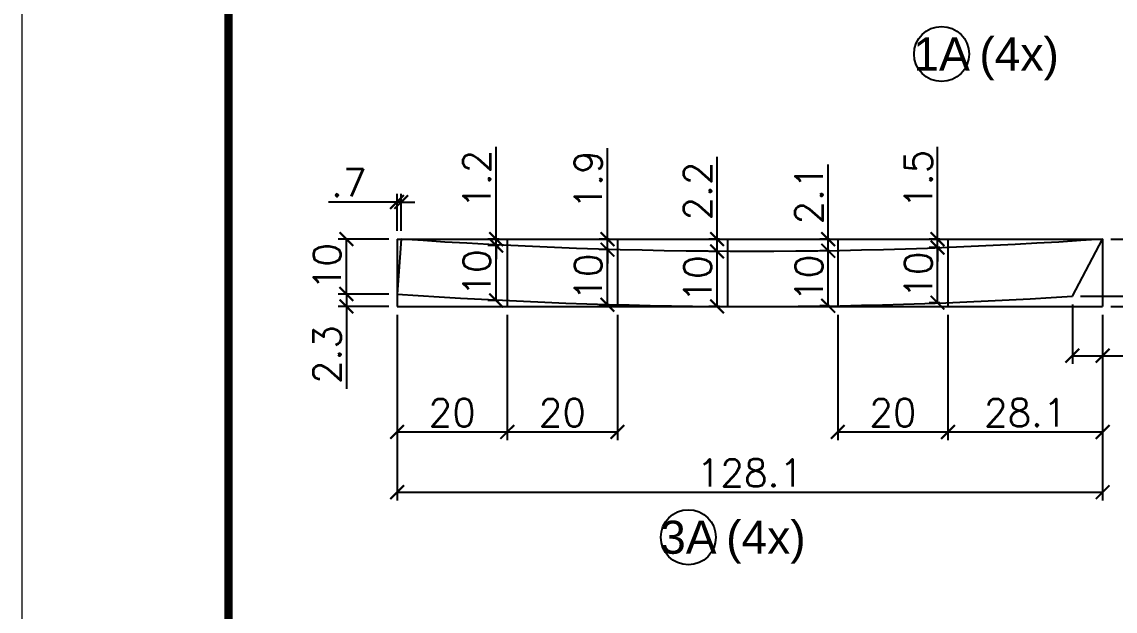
# Model space of a CAD drawing. Extents: x 3309 to 9563, y -2522 to 14608.
# Drawn here: x 3309.4 to 3706.3, y 6084.5 to 6298.6 of the extents above; entities that cross this region are included whole.
import ezdxf
from ezdxf.enums import TextEntityAlignment as Align

# ---------------------------------------------------------------- set-up
doc = ezdxf.new("R2010")
doc.units = 0
doc.header["$PDMODE"] = 35
doc.header["$PDSIZE"] = -10
doc.linetypes.add('DASHED', pattern=[0.75, 0.5, -0.25])
doc.layers.add('COTA', color=241, linetype='Continuous')
doc.layers.add('Romaneio', color=10, linetype='Continuous')
doc.layers.add('Folhas', color=255, linetype='Continuous', lineweight=9)
doc.layers.add('SARRAFO DE PRESSAO', color=251, linetype='DASHED', lineweight=9)
doc.styles.add('ARIAL', font='arial.ttf')
doc.styles.add('Romans', font='romans.shx')
doc.dimstyles.new('Cota Seção (2x)', dxfattribs={"dimtxt": 10, "dimasz": 5, "dimexe": 3, "dimexo": 3, "dimgap": 2, "dimtad": 3, "dimdec": 1, "dimlfac": 0.5, "dimzin": 12, "dimdsep": 46, "dimtxsty": 'Romans', "dimblk": 'ARCHTICK', "dimcen": 0, "dimclrd": 4, "dimclre": 4, "dimclrt": 1, "dimadec": 1, "dimazin": 3, "dimtfac": 1, "dimtdec": 1, "dimtmove": 0, "dimatfit": 3, "dimldrblk": 'OBLIQUE', "dimfxl": 1, "dimtolj": 1, "dimtzin": 12, "dimarcsym": 0})

# ---------------------------------------------------------------- blocks, each defined once
blk = doc.blocks.new('9999999999')
at = {"layer": 'Folhas'}
blk.add_lwpolyline([(98138.98, 34190.21), (99623.98, 34190.21), (99623.98, 35240.21), (98138.98, 35240.21)], close=True, dxfattribs=at)
at = {"layer": 'Folhas', "color": 30, "const_width": 3}
blk.add_lwpolyline([(98213.98, 34230.21), (99583.98, 34230.21), (99583.98, 35200.21), (98213.98, 35200.21)], close=True, dxfattribs=at)
blk = doc.blocks.new('_ArchTick')
at = {"color": 0, "linetype": 'ByBlock', "const_width": 0.15}
blk.add_lwpolyline([(-0.5, -0.5), (0.5, 0.5)], dxfattribs=at)
blk = doc.blocks.new('*D3220')
at = {"layer": 'COTA', "color": 4, "lineweight": -2, "transparency": 16777216}
for p, q in [((3445.6, 6192.17), (3445.6, 6124.69)), ((3701.75, 6192.17), (3701.75, 6124.69)), ((3445.6, 6127.69), (3701.75, 6127.69))]:
    blk.add_line(p, q, dxfattribs=at)
at = {"layer": 'Defpoints', "color": 0, "transparency": 16777216}
for p in [(3445.6, 6195.17), (3701.75, 6195.17), (3701.75, 6127.69)]:
    blk.add_point(p, dxfattribs=at)
at = {"layer": 'COTA', "color": 4, "lineweight": -2, "transparency": 16777216, "xscale": 5, "yscale": 5, "zscale": 5, "rotation": 180}
blk.add_blockref('_ArchTick', (3445.6, 6127.69), dxfattribs=at)
at = {"layer": 'COTA', "color": 4, "lineweight": -2, "transparency": 16777216, "xscale": 5, "yscale": 5, "zscale": 5}
blk.add_blockref('_ArchTick', (3701.75, 6127.69), dxfattribs=at)
at = {"layer": 'COTA', "color": 1, "transparency": 16777216, "insert": (3573.68, 6134.69), "char_height": 10, "attachment_point": 5, "style": 'Romans'}
blk.add_mtext('\\A1;128.1', dxfattribs=at)
blk = doc.blocks.new('_Oblique')
at = {"color": 0, "linetype": 'ByBlock', "lineweight": -2}
blk.add_line((-0.5, -0.5), (0.5, 0.5), dxfattribs=at)
blk = doc.blocks.new('*D3221')
at = {"layer": 'COTA', "color": 4, "lineweight": -2, "transparency": 16777216}
for p, q in [((3445.6, 6192.17), (3445.6, 6146.58)), ((3485.6, 6192.17), (3485.6, 6146.58)), ((3445.6, 6149.58), (3485.6, 6149.58))]:
    blk.add_line(p, q, dxfattribs=at)
at = {"layer": 'Defpoints', "color": 0, "transparency": 16777216}
for p in [(3445.6, 6195.17), (3485.6, 6195.17), (3485.6, 6149.58)]:
    blk.add_point(p, dxfattribs=at)
at = {"layer": 'COTA', "color": 4, "lineweight": -2, "transparency": 16777216, "xscale": 5, "yscale": 5, "zscale": 5, "rotation": 180}
blk.add_blockref('_ArchTick', (3445.6, 6149.58), dxfattribs=at)
at = {"layer": 'COTA', "color": 4, "lineweight": -2, "transparency": 16777216, "xscale": 5, "yscale": 5, "zscale": 5}
blk.add_blockref('_ArchTick', (3485.6, 6149.58), dxfattribs=at)
at = {"layer": 'COTA', "color": 1, "transparency": 16777216, "insert": (3465.6, 6156.58), "char_height": 10, "attachment_point": 5, "style": 'Romans'}
blk.add_mtext('\\A1;20', dxfattribs=at)
blk = doc.blocks.new('*D3222')
at = {"layer": 'COTA', "color": 4, "lineweight": -2, "transparency": 16777216}
for p, q in [((3485.6, 6192.17), (3485.6, 6146.58)), ((3525.6, 6192.17), (3525.6, 6146.58)), ((3485.6, 6149.58), (3525.6, 6149.58))]:
    blk.add_line(p, q, dxfattribs=at)
at = {"layer": 'Defpoints', "color": 0, "transparency": 16777216}
for p in [(3485.6, 6195.17), (3525.6, 6195.17), (3525.6, 6149.58)]:
    blk.add_point(p, dxfattribs=at)
at = {"layer": 'COTA', "color": 4, "lineweight": -2, "transparency": 16777216, "xscale": 5, "yscale": 5, "zscale": 5, "rotation": 180}
blk.add_blockref('_ArchTick', (3485.6, 6149.58), dxfattribs=at)
at = {"layer": 'COTA', "color": 4, "lineweight": -2, "transparency": 16777216, "xscale": 5, "yscale": 5, "zscale": 5}
blk.add_blockref('_ArchTick', (3525.6, 6149.58), dxfattribs=at)
at = {"layer": 'COTA', "color": 1, "transparency": 16777216, "insert": (3505.6, 6156.58), "char_height": 10, "attachment_point": 5, "style": 'Romans'}
blk.add_mtext('\\A1;20', dxfattribs=at)
blk = doc.blocks.new('*D3223')
at = {"layer": 'COTA', "color": 4, "lineweight": -2, "transparency": 16777216}
for p, q in [((3605.6, 6192.17), (3605.6, 6146.58)), ((3645.6, 6192.17), (3645.6, 6146.58)), ((3605.6, 6149.58), (3645.6, 6149.58))]:
    blk.add_line(p, q, dxfattribs=at)
at = {"layer": 'Defpoints', "color": 0, "transparency": 16777216}
for p in [(3605.6, 6195.17), (3645.6, 6195.17), (3645.6, 6149.58)]:
    blk.add_point(p, dxfattribs=at)
at = {"layer": 'COTA', "color": 4, "lineweight": -2, "transparency": 16777216, "xscale": 5, "yscale": 5, "zscale": 5, "rotation": 180}
blk.add_blockref('_ArchTick', (3605.6, 6149.58), dxfattribs=at)
at = {"layer": 'COTA', "color": 4, "lineweight": -2, "transparency": 16777216, "xscale": 5, "yscale": 5, "zscale": 5}
blk.add_blockref('_ArchTick', (3645.6, 6149.58), dxfattribs=at)
at = {"layer": 'COTA', "color": 1, "transparency": 16777216, "insert": (3625.6, 6156.58), "char_height": 10, "attachment_point": 5, "style": 'Romans'}
blk.add_mtext('\\A1;20', dxfattribs=at)
blk = doc.blocks.new('*D3224')
at = {"layer": 'COTA', "color": 4, "lineweight": -2, "transparency": 16777216}
for p, q in [((3645.6, 6192.17), (3645.6, 6146.58)), ((3701.75, 6192.17), (3701.75, 6146.58)), ((3645.6, 6149.58), (3701.75, 6149.58))]:
    blk.add_line(p, q, dxfattribs=at)
at = {"layer": 'Defpoints', "color": 0, "transparency": 16777216}
for p in [(3645.6, 6195.17), (3701.75, 6195.17), (3701.75, 6149.58)]:
    blk.add_point(p, dxfattribs=at)
at = {"layer": 'COTA', "color": 4, "lineweight": -2, "transparency": 16777216, "xscale": 5, "yscale": 5, "zscale": 5, "rotation": 180}
blk.add_blockref('_ArchTick', (3645.6, 6149.58), dxfattribs=at)
at = {"layer": 'COTA', "color": 4, "lineweight": -2, "transparency": 16777216, "xscale": 5, "yscale": 5, "zscale": 5}
blk.add_blockref('_ArchTick', (3701.75, 6149.58), dxfattribs=at)
at = {"layer": 'COTA', "color": 1, "transparency": 16777216, "insert": (3673.68, 6156.58), "char_height": 10, "attachment_point": 5, "style": 'Romans'}
blk.add_mtext('\\A1;28.1', dxfattribs=at)
blk = doc.blocks.new('*D3225')
at = {"layer": 'COTA', "color": 4, "lineweight": -2, "transparency": 16777216}
for p, q in [((3690.77, 6195.86), (3690.77, 6174.29)), ((3701.75, 6192.17), (3701.75, 6174.29)), ((3690.77, 6177.29), (3701.75, 6177.29)), ((3701.75, 6177.29), (3731.71, 6177.29))]:
    blk.add_line(p, q, dxfattribs=at)
at = {"layer": 'Defpoints', "color": 0, "transparency": 16777216}
for p in [(3690.77, 6198.86), (3701.75, 6195.17), (3701.75, 6177.29)]:
    blk.add_point(p, dxfattribs=at)
at = {"layer": 'COTA', "color": 4, "lineweight": -2, "transparency": 16777216, "xscale": 5, "yscale": 5, "zscale": 5, "rotation": 180}
blk.add_blockref('_ArchTick', (3690.77, 6177.29), dxfattribs=at)
at = {"layer": 'COTA', "color": 4, "lineweight": -2, "transparency": 16777216, "xscale": 5, "yscale": 5, "zscale": 5}
blk.add_blockref('_ArchTick', (3701.75, 6177.29), dxfattribs=at)
at = {"layer": 'COTA', "color": 1, "transparency": 16777216, "insert": (3719.23, 6184.29), "char_height": 10, "attachment_point": 5, "style": 'Romans'}
blk.add_mtext('\\A1;5.5', dxfattribs=at)
blk = doc.blocks.new('*D3226')
at = {"layer": 'COTA', "color": 4, "lineweight": -2, "transparency": 16777216}
for p, q in [((3442.6, 6199.7), (3424.19, 6199.7)), ((3427.19, 6199.7), (3427.19, 6195.17)), ((3442.6, 6195.17), (3424.19, 6195.17)), ((3427.19, 6195.17), (3427.19, 6165.22))]:
    blk.add_line(p, q, dxfattribs=at)
at = {"layer": 'Defpoints', "color": 0, "transparency": 16777216}
for p in [(3445.6, 6199.7), (3427.19, 6195.17), (3445.6, 6195.17)]:
    blk.add_point(p, dxfattribs=at)
at = {"layer": 'COTA', "color": 4, "lineweight": -2, "transparency": 16777216, "xscale": 5, "yscale": 5, "zscale": 5}
for p, rotation in [((3427.19, 6199.7), 90), ((3427.19, 6195.17), 270)]:
    blk.add_blockref('_ArchTick', p, dxfattribs=dict(at, rotation=rotation))
at = {"layer": 'COTA', "color": 1, "transparency": 16777216, "insert": (3420.19, 6177.7), "char_height": 10, "attachment_point": 5, "rotation": 90, "style": 'Romans'}
blk.add_mtext('\\A1;2.3', dxfattribs=at)
blk = doc.blocks.new('*D3227')
at = {"layer": 'COTA', "color": 4, "lineweight": -2, "transparency": 16777216}
for p, q in [((3442.6, 6219.64), (3424.19, 6219.64)), ((3427.19, 6199.7), (3427.19, 6219.64)), ((3442.6, 6199.7), (3424.19, 6199.7))]:
    blk.add_line(p, q, dxfattribs=at)
at = {"layer": 'Defpoints', "color": 0, "transparency": 16777216}
for p in [(3427.19, 6219.64), (3445.6, 6219.64), (3445.6, 6199.7)]:
    blk.add_point(p, dxfattribs=at)
at = {"layer": 'COTA', "color": 4, "lineweight": -2, "transparency": 16777216, "xscale": 5, "yscale": 5, "zscale": 5}
for p, rotation in [((3427.19, 6219.64), 90), ((3427.19, 6199.7), 270)]:
    blk.add_blockref('_ArchTick', p, dxfattribs=dict(at, rotation=rotation))
at = {"layer": 'COTA', "color": 1, "transparency": 16777216, "insert": (3420.19, 6209.67), "char_height": 10, "attachment_point": 5, "rotation": 90, "style": 'Romans'}
blk.add_mtext('\\A1;10', dxfattribs=at)
blk = doc.blocks.new('*D3228')
at = {"layer": 'COTA', "color": 4, "lineweight": -2, "transparency": 16777216}
for p, q in [((3445.6, 6222.64), (3445.6, 6236.13)), ((3447.09, 6222.64), (3447.09, 6236.13)), ((3445.6, 6233.13), (3420.65, 6233.13)), ((3447.09, 6233.13), (3445.6, 6233.13)), ((3447.09, 6233.13), (3452.09, 6233.13))]:
    blk.add_line(p, q, dxfattribs=at)
at = {"layer": 'Defpoints', "color": 0, "transparency": 16777216}
for p in [(3445.6, 6233.13), (3445.6, 6219.64), (3447.09, 6219.64)]:
    blk.add_point(p, dxfattribs=at)
at = {"layer": 'COTA', "color": 4, "lineweight": -2, "transparency": 16777216, "xscale": 5, "yscale": 5, "zscale": 5}
blk.add_blockref('_ArchTick', (3445.6, 6233.13), dxfattribs=at)
at = {"layer": 'COTA', "color": 4, "lineweight": -2, "transparency": 16777216, "xscale": 5, "yscale": 5, "zscale": 5, "rotation": 180}
blk.add_blockref('_ArchTick', (3447.09, 6233.13), dxfattribs=at)
at = {"layer": 'COTA', "color": 1, "transparency": 16777216, "insert": (3428.12, 6240.13), "char_height": 10, "attachment_point": 5, "style": 'Romans'}
blk.add_mtext('\\A1;.7', dxfattribs=at)
blk = doc.blocks.new('*D3229')
at = {"layer": 'COTA', "color": 4, "lineweight": -2, "transparency": 16777216}
for p, q in [((3750.02, 6198.86), (3750.02, 6203.86)), ((3693.77, 6198.86), (3753.02, 6198.86)), ((3750.02, 6198.86), (3750.02, 6195.17)), ((3704.75, 6195.17), (3753.02, 6195.17)), ((3750.02, 6195.17), (3750.02, 6161.65))]:
    blk.add_line(p, q, dxfattribs=at)
at = {"layer": 'Defpoints', "color": 0, "transparency": 16777216}
for p in [(3690.77, 6198.86), (3701.75, 6195.17), (3750.02, 6195.17)]:
    blk.add_point(p, dxfattribs=at)
at = {"layer": 'COTA', "color": 4, "lineweight": -2, "transparency": 16777216, "xscale": 5, "yscale": 5, "zscale": 5}
for p, rotation in [((3750.02, 6198.86), 270), ((3750.02, 6195.17), 90)]:
    blk.add_blockref('_ArchTick', p, dxfattribs=dict(at, rotation=rotation))
at = {"layer": 'COTA', "color": 1, "transparency": 16777216, "insert": (3743.02, 6173.41), "char_height": 10, "attachment_point": 5, "rotation": 90, "style": 'Romans'}
blk.add_mtext('\\A1;1.8', dxfattribs=at)
blk = doc.blocks.new('*D3230')
at = {"layer": 'COTA', "color": 4, "lineweight": -2, "transparency": 16777216}
for p, q in [((3750.02, 6219.64), (3750.02, 6258.17)), ((3704.75, 6219.64), (3753.02, 6219.64)), ((3750.02, 6198.86), (3750.02, 6219.64)), ((3693.77, 6198.86), (3753.02, 6198.86))]:
    blk.add_line(p, q, dxfattribs=at)
at = {"layer": 'Defpoints', "color": 0, "transparency": 16777216}
for p in [(3701.75, 6219.64), (3750.02, 6219.64), (3690.77, 6198.86)]:
    blk.add_point(p, dxfattribs=at)
at = {"layer": 'COTA', "color": 4, "lineweight": -2, "transparency": 16777216, "xscale": 5, "yscale": 5, "zscale": 5}
for p, rotation in [((3750.02, 6219.64), 90), ((3750.02, 6198.86), 270)]:
    blk.add_blockref('_ArchTick', p, dxfattribs=dict(at, rotation=rotation))
at = {"layer": 'COTA', "color": 1, "transparency": 16777216, "insert": (3743.02, 6241.4), "char_height": 10, "attachment_point": 5, "rotation": 90, "style": 'Romans'}
blk.add_mtext('\\A1;10.4', dxfattribs=at)
blk = doc.blocks.new('*D3231')
at = {"layer": 'COTA', "color": 4, "lineweight": -2, "transparency": 16777216}
for p, q in [((3786.53, 6219.64), (3786.53, 6257.69)), ((3704.75, 6219.64), (3789.53, 6219.64)), ((3786.53, 6195.17), (3786.53, 6219.64)), ((3704.75, 6195.17), (3789.53, 6195.17))]:
    blk.add_line(p, q, dxfattribs=at)
at = {"layer": 'Defpoints', "color": 0, "transparency": 16777216}
for p in [(3701.75, 6219.64), (3786.53, 6219.64), (3701.75, 6195.17)]:
    blk.add_point(p, dxfattribs=at)
at = {"layer": 'COTA', "color": 4, "lineweight": -2, "transparency": 16777216, "xscale": 5, "yscale": 5, "zscale": 5}
for p, rotation in [((3786.53, 6219.64), 90), ((3786.53, 6195.17), 270)]:
    blk.add_blockref('_ArchTick', p, dxfattribs=dict(at, rotation=rotation))
at = {"layer": 'COTA', "color": 1, "transparency": 16777216, "insert": (3779.53, 6241.17), "char_height": 10, "attachment_point": 5, "rotation": 90, "style": 'Romans'}
blk.add_mtext('\\A1;12.2', dxfattribs=at)
blk = doc.blocks.new('*D3232')
at = {"layer": 'COTA', "color": 4, "lineweight": -2, "transparency": 16777216}
for p, q in [((3482.6, 6217.34), (3478.56, 6217.34)), ((3481.56, 6197.32), (3481.56, 6217.34)), ((3482.6, 6197.32), (3478.56, 6197.32))]:
    blk.add_line(p, q, dxfattribs=at)
at = {"layer": 'Defpoints', "color": 0, "transparency": 16777216}
for p in [(3481.56, 6217.34), (3485.6, 6217.34), (3485.6, 6197.32)]:
    blk.add_point(p, dxfattribs=at)
at = {"layer": 'COTA', "color": 4, "lineweight": -2, "transparency": 16777216, "xscale": 5, "yscale": 5, "zscale": 5}
for p, rotation in [((3481.56, 6217.34), 90), ((3481.56, 6197.32), 270)]:
    blk.add_blockref('_ArchTick', p, dxfattribs=dict(at, rotation=rotation))
at = {"layer": 'COTA', "color": 1, "transparency": 16777216, "insert": (3474.56, 6207.33), "char_height": 10, "attachment_point": 5, "rotation": 90, "style": 'Romans'}
blk.add_mtext('\\A1;10', dxfattribs=at)
blk = doc.blocks.new('*D3233')
at = {"layer": 'COTA', "color": 4, "lineweight": -2, "transparency": 16777216}
for p, q in [((3481.56, 6219.64), (3481.56, 6253.17)), ((3482.6, 6219.64), (3478.56, 6219.64)), ((3482.6, 6217.34), (3478.56, 6217.34)), ((3481.56, 6217.34), (3481.56, 6219.64)), ((3481.56, 6217.34), (3481.56, 6212.34))]:
    blk.add_line(p, q, dxfattribs=at)
at = {"layer": 'Defpoints', "color": 0, "transparency": 16777216}
for p in [(3481.56, 6219.64), (3485.6, 6219.64), (3485.6, 6217.34)]:
    blk.add_point(p, dxfattribs=at)
at = {"layer": 'COTA', "color": 4, "lineweight": -2, "transparency": 16777216, "xscale": 5, "yscale": 5, "zscale": 5}
for p, rotation in [((3481.56, 6219.64), 270), ((3481.56, 6217.34), 90)]:
    blk.add_blockref('_ArchTick', p, dxfattribs=dict(at, rotation=rotation))
at = {"layer": 'COTA', "color": 1, "transparency": 16777216, "insert": (3474.56, 6241.4), "char_height": 10, "attachment_point": 5, "rotation": 90, "style": 'Romans'}
blk.add_mtext('\\A1;1.2', dxfattribs=at)
blk = doc.blocks.new('*D3234')
at = {"layer": 'COTA', "color": 4, "lineweight": -2, "transparency": 16777216}
for p, q in [((3522.6, 6215.82), (3518.98, 6215.82)), ((3521.98, 6195.81), (3521.98, 6215.82)), ((3522.6, 6195.81), (3518.98, 6195.81))]:
    blk.add_line(p, q, dxfattribs=at)
at = {"layer": 'Defpoints', "color": 0, "transparency": 16777216}
for p in [(3521.98, 6215.82), (3525.6, 6215.82), (3525.6, 6195.81)]:
    blk.add_point(p, dxfattribs=at)
at = {"layer": 'COTA', "color": 4, "lineweight": -2, "transparency": 16777216, "xscale": 5, "yscale": 5, "zscale": 5}
for p, rotation in [((3521.98, 6215.82), 90), ((3521.98, 6195.81), 270)]:
    blk.add_blockref('_ArchTick', p, dxfattribs=dict(at, rotation=rotation))
at = {"layer": 'COTA', "color": 1, "transparency": 16777216, "insert": (3514.98, 6205.82), "char_height": 10, "attachment_point": 5, "rotation": 90, "style": 'Romans'}
blk.add_mtext('\\A1;10', dxfattribs=at)
blk = doc.blocks.new('*D3235')
at = {"layer": 'COTA', "color": 4, "lineweight": -2, "transparency": 16777216}
for p, q in [((3521.98, 6219.64), (3521.98, 6252.69)), ((3522.6, 6219.64), (3518.98, 6219.64)), ((3522.6, 6215.82), (3518.98, 6215.82)), ((3521.98, 6215.82), (3521.98, 6219.64)), ((3521.98, 6215.82), (3521.98, 6210.82))]:
    blk.add_line(p, q, dxfattribs=at)
at = {"layer": 'Defpoints', "color": 0, "transparency": 16777216}
for p in [(3521.98, 6219.64), (3525.6, 6219.64), (3525.6, 6215.82)]:
    blk.add_point(p, dxfattribs=at)
at = {"layer": 'COTA', "color": 4, "lineweight": -2, "transparency": 16777216, "xscale": 5, "yscale": 5, "zscale": 5}
for p, rotation in [((3521.98, 6219.64), 270), ((3521.98, 6215.82), 90)]:
    blk.add_blockref('_ArchTick', p, dxfattribs=dict(at, rotation=rotation))
at = {"layer": 'COTA', "color": 1, "transparency": 16777216, "insert": (3514.98, 6241.17), "char_height": 10, "attachment_point": 5, "rotation": 90, "style": 'Romans'}
blk.add_mtext('\\A1;1.9', dxfattribs=at)
blk = doc.blocks.new('*D3236')
at = {"layer": 'COTA', "color": 4, "lineweight": -2, "transparency": 16777216}
for p, q in [((3562.6, 6215.18), (3558.76, 6215.18)), ((3561.76, 6195.18), (3561.76, 6215.18)), ((3562.6, 6195.18), (3558.76, 6195.18))]:
    blk.add_line(p, q, dxfattribs=at)
at = {"layer": 'Defpoints', "color": 0, "transparency": 16777216}
for p in [(3561.76, 6215.18), (3565.6, 6215.18), (3565.6, 6195.18)]:
    blk.add_point(p, dxfattribs=at)
at = {"layer": 'COTA', "color": 4, "lineweight": -2, "transparency": 16777216, "xscale": 5, "yscale": 5, "zscale": 5}
for p, rotation in [((3561.76, 6215.18), 90), ((3561.76, 6195.18), 270)]:
    blk.add_blockref('_ArchTick', p, dxfattribs=dict(at, rotation=rotation))
at = {"layer": 'COTA', "color": 1, "transparency": 16777216, "insert": (3554.76, 6205.18), "char_height": 10, "attachment_point": 5, "rotation": 90, "style": 'Romans'}
blk.add_mtext('\\A1;10', dxfattribs=at)
blk = doc.blocks.new('*D3237')
at = {"layer": 'COTA', "color": 4, "lineweight": -2, "transparency": 16777216}
for p, q in [((3561.76, 6219.64), (3561.76, 6249.6)), ((3562.6, 6219.64), (3558.76, 6219.64)), ((3561.76, 6215.18), (3561.76, 6219.64)), ((3562.6, 6215.18), (3558.76, 6215.18))]:
    blk.add_line(p, q, dxfattribs=at)
at = {"layer": 'Defpoints', "color": 0, "transparency": 16777216}
for p in [(3561.76, 6219.64), (3565.6, 6219.64), (3565.6, 6215.18)]:
    blk.add_point(p, dxfattribs=at)
at = {"layer": 'COTA', "color": 4, "lineweight": -2, "transparency": 16777216, "xscale": 5, "yscale": 5, "zscale": 5}
for p, rotation in [((3561.76, 6219.64), 90), ((3561.76, 6215.18), 270)]:
    blk.add_blockref('_ArchTick', p, dxfattribs=dict(at, rotation=rotation))
at = {"layer": 'COTA', "color": 1, "transparency": 16777216, "insert": (3554.76, 6237.12), "char_height": 10, "attachment_point": 5, "rotation": 90, "style": 'Romans'}
blk.add_mtext('\\A1;2.2', dxfattribs=at)
blk = doc.blocks.new('*D3238')
at = {"layer": 'COTA', "color": 4, "lineweight": -2, "transparency": 16777216}
for p, q in [((3602.6, 6215.43), (3599.12, 6215.43)), ((3602.12, 6195.43), (3602.12, 6215.43)), ((3602.6, 6195.43), (3599.12, 6195.43))]:
    blk.add_line(p, q, dxfattribs=at)
at = {"layer": 'Defpoints', "color": 0, "transparency": 16777216}
for p in [(3602.12, 6215.43), (3605.6, 6215.43), (3605.6, 6195.43)]:
    blk.add_point(p, dxfattribs=at)
at = {"layer": 'COTA', "color": 4, "lineweight": -2, "transparency": 16777216, "xscale": 5, "yscale": 5, "zscale": 5}
for p, rotation in [((3602.12, 6215.43), 90), ((3602.12, 6195.43), 270)]:
    blk.add_blockref('_ArchTick', p, dxfattribs=dict(at, rotation=rotation))
at = {"layer": 'COTA', "color": 1, "transparency": 16777216, "insert": (3595.12, 6205.43), "char_height": 10, "attachment_point": 5, "rotation": 90, "style": 'Romans'}
blk.add_mtext('\\A1;10', dxfattribs=at)
blk = doc.blocks.new('*D3239')
at = {"layer": 'COTA', "color": 4, "lineweight": -2, "transparency": 16777216}
for p, q in [((3602.12, 6219.64), (3602.12, 6246.74)), ((3602.6, 6219.64), (3599.12, 6219.64)), ((3602.12, 6215.43), (3602.12, 6219.64)), ((3602.6, 6215.43), (3599.12, 6215.43))]:
    blk.add_line(p, q, dxfattribs=at)
at = {"layer": 'Defpoints', "color": 0, "transparency": 16777216}
for p in [(3602.12, 6219.64), (3605.6, 6219.64), (3605.6, 6215.43)]:
    blk.add_point(p, dxfattribs=at)
at = {"layer": 'COTA', "color": 4, "lineweight": -2, "transparency": 16777216, "xscale": 5, "yscale": 5, "zscale": 5}
for p, rotation in [((3602.12, 6219.64), 90), ((3602.12, 6215.43), 270)]:
    blk.add_blockref('_ArchTick', p, dxfattribs=dict(at, rotation=rotation))
at = {"layer": 'COTA', "color": 1, "transparency": 16777216, "insert": (3595.12, 6235.69), "char_height": 10, "attachment_point": 5, "rotation": 90, "style": 'Romans'}
blk.add_mtext('\\A1;2.1', dxfattribs=at)
blk = doc.blocks.new('*D3240')
at = {"layer": 'COTA', "color": 4, "lineweight": -2, "transparency": 16777216}
for p, q in [((3642.6, 6216.56), (3638.81, 6216.56)), ((3641.81, 6196.55), (3641.81, 6216.56)), ((3642.6, 6196.55), (3638.81, 6196.55))]:
    blk.add_line(p, q, dxfattribs=at)
at = {"layer": 'Defpoints', "color": 0, "transparency": 16777216}
for p in [(3641.81, 6216.56), (3645.6, 6216.56), (3645.6, 6196.55)]:
    blk.add_point(p, dxfattribs=at)
at = {"layer": 'COTA', "color": 4, "lineweight": -2, "transparency": 16777216, "xscale": 5, "yscale": 5, "zscale": 5}
for p, rotation in [((3641.81, 6216.56), 90), ((3641.81, 6196.55), 270)]:
    blk.add_blockref('_ArchTick', p, dxfattribs=dict(at, rotation=rotation))
at = {"layer": 'COTA', "color": 1, "transparency": 16777216, "insert": (3634.81, 6206.55), "char_height": 10, "attachment_point": 5, "rotation": 90, "style": 'Romans'}
blk.add_mtext('\\A1;10', dxfattribs=at)
blk = doc.blocks.new('*D3241')
at = {"layer": 'COTA', "color": 4, "lineweight": -2, "transparency": 16777216}
for p, q in [((3641.81, 6219.64), (3641.81, 6253.17)), ((3642.6, 6219.64), (3638.81, 6219.64)), ((3642.6, 6216.56), (3638.81, 6216.56)), ((3641.81, 6216.56), (3641.81, 6219.64)), ((3641.81, 6216.56), (3641.81, 6211.56))]:
    blk.add_line(p, q, dxfattribs=at)
at = {"layer": 'Defpoints', "color": 0, "transparency": 16777216}
for p in [(3641.81, 6219.64), (3645.6, 6219.64), (3645.6, 6216.56)]:
    blk.add_point(p, dxfattribs=at)
at = {"layer": 'COTA', "color": 4, "lineweight": -2, "transparency": 16777216, "xscale": 5, "yscale": 5, "zscale": 5}
for p, rotation in [((3641.81, 6219.64), 270), ((3641.81, 6216.56), 90)]:
    blk.add_blockref('_ArchTick', p, dxfattribs=dict(at, rotation=rotation))
at = {"layer": 'COTA', "color": 1, "transparency": 16777216, "insert": (3634.81, 6241.4), "char_height": 10, "attachment_point": 5, "rotation": 90, "style": 'Romans'}
blk.add_mtext('\\A1;1.5', dxfattribs=at)

msp = doc.modelspace()

# ---------------------------------------------------------------- linework, layer by layer
at = {"linetype": 'Continuous'}
msp.add_lwpolyline([(3690.77, 6198.86), (3701.75, 6219.64, -0.03519), (3447.09, 6219.64), (3445.6, 6199.7, 0.033505)], format="xyb", close=True, dxfattribs=at)
at = {"layer": 'COTA'}
for p, q in [((3445.6, 6219.64), (3701.75, 6219.64)), ((3445.6, 6219.64), (3445.6, 6195.17)), ((3485.6, 6219.64), (3485.6, 6195.17)), ((3525.6, 6219.64), (3525.6, 6195.17)), ((3565.6, 6219.64), (3565.6, 6195.17)), ((3605.6, 6219.64), (3605.6, 6195.17)), ((3645.6, 6219.64), (3645.6, 6195.17)), ((3701.75, 6219.64), (3701.75, 6195.17)), ((3445.6, 6195.17), (3701.75, 6195.17))]:
    msp.add_line(p, q, dxfattribs=at)
at = {"layer": 'Romaneio', "color": 1, "linetype": 'ByBlock'}
for centre in [(3643.28, 6286.91), (3551.34, 6111.31)]:
    msp.add_circle(centre, 10, dxfattribs=at)

# ---------------------------------------------------------------- block references
at = {"layer": 'SARRAFO DE PRESSAO', "color": 6, "linetype": 'ByBlock'}
msp.add_blockref('9999999999', (-94829.61, -28672.37), dxfattribs=at)

# ---------------------------------------------------------------- texts
at = {"layer": 'Romaneio', "color": 255, "linetype": 'ByBlock', "style": 'ARIAL'}
for s, p in [('1A', (3643.28, 6286.91)), ('(4x)', (3671.43, 6286.91)), ('3A', (3551.34, 6111.31)), ('(4x)', (3579.49, 6111.31))]:
    msp.add_text(s, height=12, dxfattribs=at).set_placement(p, align=Align.MIDDLE_CENTER)

# ---------------------------------------------------------------- dimensions: what is measured, and where the dimension line sits
at = {"layer": 'COTA'}
for base, p1, p2, picture, middle in [((3750.02, 6219.64), (3690.77, 6198.86), (3701.75, 6219.64), '*D3230', (3743.02, 6241.4)), ((3786.53, 6219.64), (3701.75, 6195.17), (3701.75, 6219.64), '*D3231', (3779.53, 6241.17)), ((3481.5588, 6219.6426), (3485.6007, 6217.3409), (3485.6007, 6219.6426), '*D3233', (3474.5588, 6241.4045)), ((3521.98, 6219.64), (3525.6, 6215.82), (3525.6, 6219.64), '*D3235', (3514.98, 6241.17)), ((3641.81, 6219.64), (3645.6, 6216.56), (3645.6, 6219.64), '*D3241', (3634.81, 6241.4)), ((3561.76, 6219.64), (3565.6, 6215.18), (3565.6, 6219.64), '*D3237', (3554.76, 6237.12)), ((3602.12, 6219.64), (3605.6, 6215.43), (3605.6, 6219.64), '*D3239', (3595.12, 6235.69)), ((3427.19, 6219.64), (3445.6, 6199.7), (3445.6, 6219.64), '*D3227', (3420.19, 6209.67)), ((3481.56, 6217.34), (3485.6, 6197.32), (3485.6, 6217.34), '*D3232', (3474.56, 6207.33)), ((3521.98, 6215.82), (3525.6, 6195.81), (3525.6, 6215.82), '*D3234', (3514.98, 6205.82)), ((3561.76, 6215.18), (3565.6, 6195.18), (3565.6, 6215.18), '*D3236', (3554.76, 6205.18)), ((3602.12, 6215.43), (3605.6, 6195.43), (3605.6, 6215.43), '*D3238', (3595.12, 6205.43)), ((3641.81, 6216.56), (3645.6, 6196.55), (3645.6, 6216.56), '*D3240', (3634.81, 6206.55)), ((3750.02, 6195.17), (3690.77, 6198.86), (3701.75, 6195.17), '*D3229', (3743.02, 6173.41)), ((3427.19, 6195.17), (3445.6, 6199.7), (3445.6, 6195.17), '*D3226', (3420.19, 6177.7))]:
    dim = msp.add_linear_dim(base=base, p1=p1, p2=p2, angle=90, dimstyle='Cota Seção (2x)', dxfattribs=at)
    dim.commit()
    dim.dimension.update_dxf_attribs({"geometry": picture, "text_midpoint": middle})
for base, p1, p2, picture, middle in [((3445.6, 6233.13), (3447.09, 6219.64), (3445.6, 6219.64), '*D3228', (3428.12, 6240.13)), ((3701.75, 6177.29), (3690.77, 6198.86), (3701.75, 6195.17), '*D3225', (3719.23, 6184.29)), ((3701.75, 6127.69), (3445.6, 6195.17), (3701.75, 6195.17), '*D3220', (3573.68, 6134.69)), ((3485.6, 6149.58), (3445.6, 6195.17), (3485.6, 6195.17), '*D3221', (3465.6, 6156.58)), ((3525.6, 6149.58), (3485.6, 6195.17), (3525.6, 6195.17), '*D3222', (3505.6, 6156.58)), ((3645.6, 6149.58), (3605.6, 6195.17), (3645.6, 6195.17), '*D3223', (3625.6, 6156.58))]:
    dim = msp.add_linear_dim(base=base, p1=p1, p2=p2, dimstyle='Cota Seção (2x)', dxfattribs=at)
    dim.commit()
    dim.dimension.update_dxf_attribs({"geometry": picture, "text_midpoint": middle})
dim = msp.add_linear_dim(base=(3701.75, 6149.58), p1=(3645.6, 6195.17), p2=(3701.75, 6195.17), dimstyle='Cota Seção (2x)', override={"dimtmove": 1}, dxfattribs=at)
dim.commit()
dim.dimension.update_dxf_attribs({"geometry": '*D3224', "text_midpoint": (3673.68, 6156.58)})

doc.saveas('drawing.dxf')
